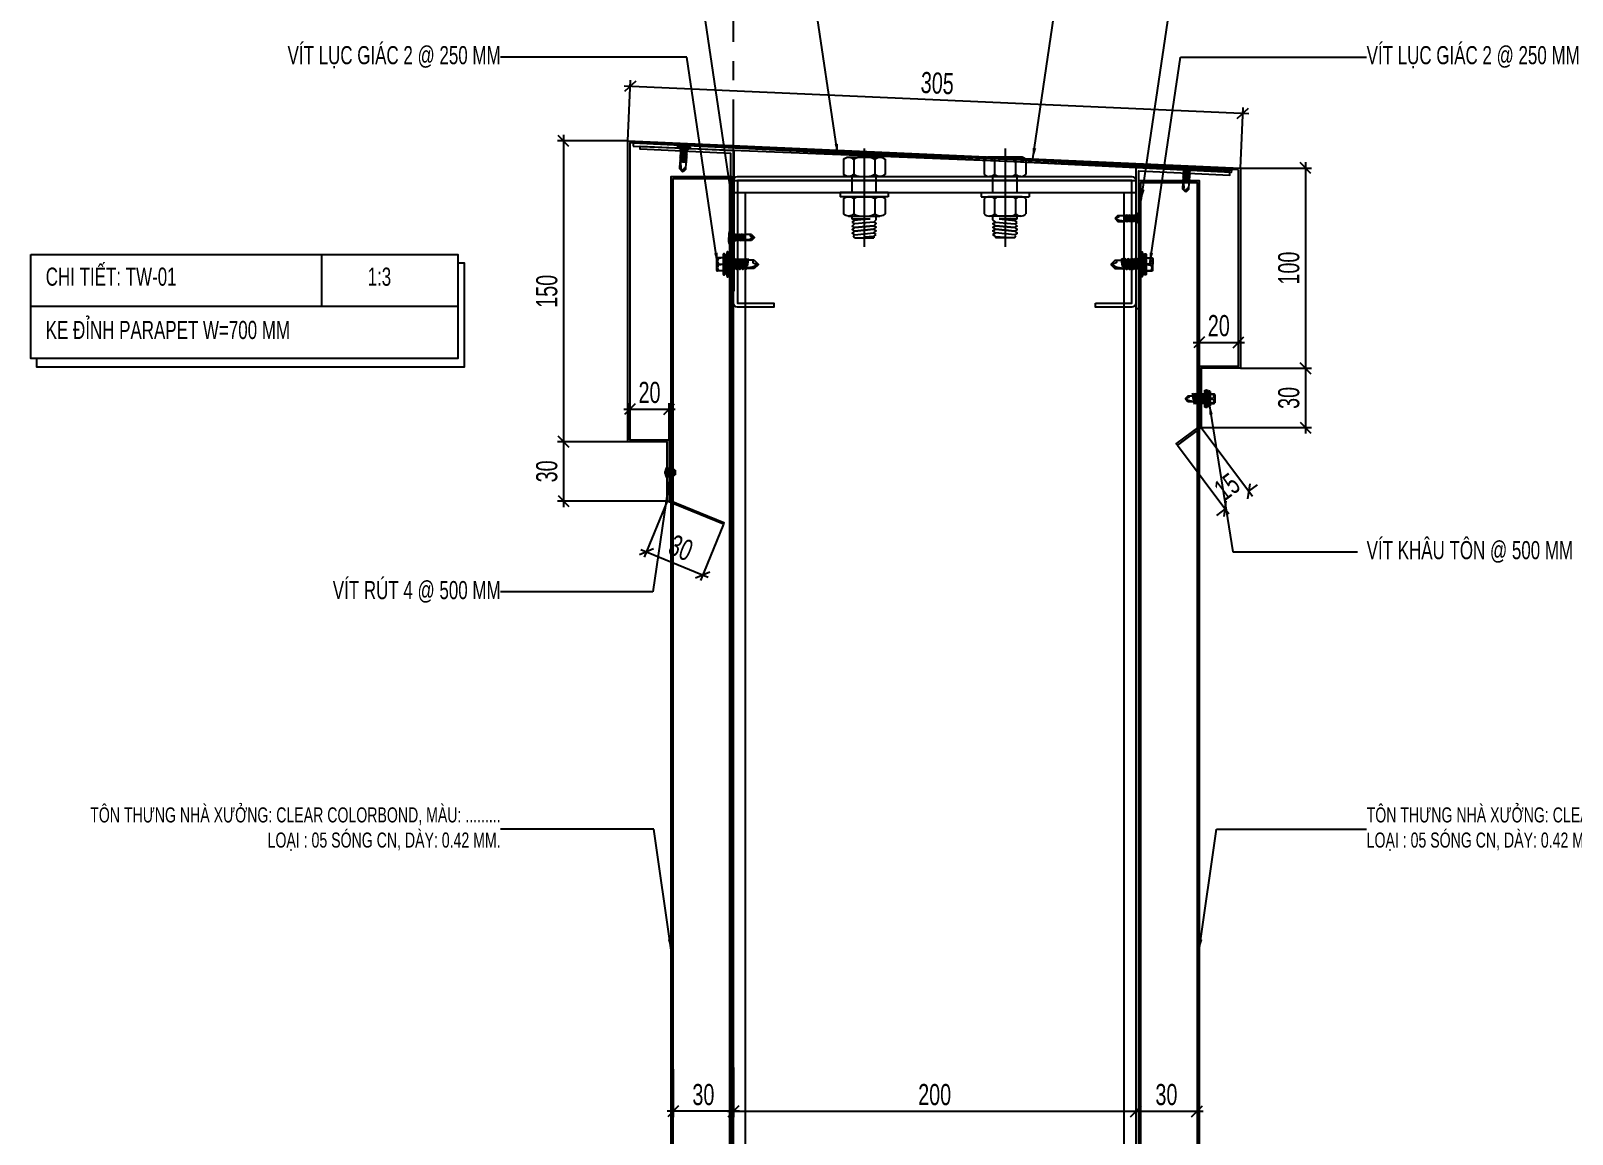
# Model space of a CAD drawing. Header units: inches. Extents: x 315041 to 662841, y -45540 to -35018.
# Drawn here: x 333902.1 to 334157.6, y -36485 to -36302.2 of the extents above; entities that cross this region are included whole.
import ezdxf

# ---------------------------------------------------------------- set-up
doc = ezdxf.new("R2010")
doc.units = ezdxf.units.IN
doc.header["$MEASUREMENT"] = 0
doc.linetypes.add('CENTER2', pattern=[28.575, 19.05, -3.175, 3.175, -3.175])
doc.linetypes.add('DASHED2', pattern=[9.525, 6.35, -3.175])
for name, color, linetype in [('2', 2, 'Continuous'), ('251', 251, 'Continuous'), ('3', 3, 'Continuous'), ('5', 5, 'Continuous'), ('6', 6, 'Continuous'), ('8', 8, 'Continuous'), ('DIM', 8, 'Continuous'), ('flashing', 6, 'Continuous'), ('STRUCTURE', 1, 'Continuous')]:
    doc.layers.add(name, color=color, linetype=linetype)
doc.styles.add('ST1H', font='vnshxh.shx', dxfattribs={"width": 0.7})
doc.dimstyles.new('3', dxfattribs={"dimtxt": 3.5, "dimasz": 1.8, "dimexe": 1, "dimexo": 0, "dimgap": 1, "dimtad": 1, "dimdec": 0, "dimlfac": 3, "dimzin": 0, "dimdsep": 46, "dimtxsty": 'ST1H', "dimblk": 'OBLIQUE', "dimcen": 1, "dimdle": 1, "dimclrd": 8, "dimclre": 8, "dimclrt": 3, "dimadec": 0, "dimazin": 0, "dimtfac": 1, "dimtdec": 0, "dimtix": 1, "dimtofl": 0, "dimtmove": 1, "dimatfit": 3, "dimfxl": 0.18, "dimtolj": 1, "dimtzin": 0, "dimlwd": -1, "dimlwe": -1, "dimarcsym": 1})

# ---------------------------------------------------------------- blocks, each defined once
blk = doc.blocks.new('*U196')
at = {"layer": '251'}
h = blk.add_hatch(color=256, dxfattribs=at)
h.paths.add_polyline_path([(-0.0533, -0.0404), (-0.0533, -0.0433, -0.192582), (-0.0476, -0.0289, -0.192582), (-0.0533, -0.0144)])
h.paths.add_polyline_path([(-0.0533, 0.0144, -0.192582), (-0.0476, 0.0289, -0.192582), (-0.0533, 0.0433)])
h = blk.add_hatch(color=256, dxfattribs=at)
h.paths.add_polyline_path([(0.0559, -0.0404), (0.0559, -0.0433, -0.192582), (0.0617, -0.0289, -0.192582), (0.0559, -0.0144)])
h.paths.add_polyline_path([(0.0559, 0.0144, -0.192582), (0.0617, 0.0289, -0.192582), (0.0559, 0.0433)])
at = {"layer": '5', "linetype": 'CENTER2', "ltscale": 0.2}
blk.add_line((-0.0773, 0), (0.1944, 0), dxfattribs=at)
at = {"layer": '8'}
for p, q in [((-0.0476, 0.0578), (-0.0058, 0.0578)), ((0, 0.0433), (0, -0.0433)), ((0.0444, -0.0664), (0.0444, 0.0664)), ((0.0444, 0.0664), (0.0559, 0.0664)), ((0.0559, -0.0664), (0.0559, 0.0664)), ((0.0617, 0.0578), (0.1034, 0.0578)), ((0.1092, 0.0433), (0.1092, -0.0433)), ((-0.0533, 0.0404), (-0.0533, -0.0404)), ((-0.0476, 0.0289), (-0.0058, 0.0289)), ((0.0444, 0.0333), (0, 0.0333)), ((0.0559, 0.0404), (0.0559, -0.0404)), ((0.0617, 0.0289), (0.1034, 0.0289)), ((0.1168, 0.0333), (0.1092, 0.0333)), ((0.1211, 0.0267), (0.1168, 0.0333)), ((0.1168, 0.0333), (0.1168, -0.0167)), ((0.1168, -0.0167), (0.1211, 0.0267)), ((0.1268, 0.0333), (0.1211, 0.0267)), ((0.1311, 0.0267), (0.1268, 0.0333)), ((0.1639, 0.03), (0.1611, 0.0267)), ((0.1691, 0.0267), (0.1639, 0.03)), ((0.1658, -0.0267), (0.1674, 0)), ((0.1691, 0), (0.1674, 0)), ((0.1674, 0), (0.1691, 0)), ((0.1691, 0.0267), (0.1691, -0.0267)), ((-0.0476, -0.0289), (-0.0058, -0.0289)), ((-0.0476, -0.0289), (-0.0058, -0.0289)), ((0.0444, -0.0333), (0, -0.0333)), ((0.0617, -0.0289), (0.1034, -0.0289)), ((0.0617, -0.0289), (0.1034, -0.0289)), ((0.1201, -0.0333), (0.1092, -0.0333)), ((0.1258, -0.0267), (0.1201, -0.0333)), ((0.1601, -0.0333), (0.1558, -0.0267)), ((0.1658, -0.0267), (0.1601, -0.0333)), ((0.1658, -0.0267), (0.1691, -0.0267)), ((-0.0476, -0.0578), (-0.0058, -0.0578)), ((0.0444, -0.0664), (0.0559, -0.0664)), ((0.0617, -0.0578), (0.1034, -0.0578))]:
    blk.add_line(p, q, dxfattribs=at)
for points in [[(0.1358, -0.0267), (0.1301, -0.0333), (0.1258, -0.0267), (0.1311, 0.0267), (0.1368, 0.0333), (0.1411, 0.0267)], [(0.1458, -0.0267), (0.1401, -0.0333), (0.1358, -0.0267), (0.1411, 0.0267), (0.1468, 0.0333), (0.1511, 0.0267)], [(0.1558, -0.0267), (0.1501, -0.0333), (0.1458, -0.0267), (0.1511, 0.0267), (0.1568, 0.0333), (0.1611, 0.0267)]]:
    blk.add_lwpolyline(points, close=True, dxfattribs=at)
for centre, start, end in [((-0.0324, 0.0433), 136.3972, 223.6028), ((-0.0209, 0.0433), 316.3972, 43.6028), ((0.0768, 0.0433), 136.3972, 223.6028), ((0.0883, 0.0433), 316.3972, 43.6028), ((-0.0324, 0.0144), 136.3972, 180), ((-0.0209, 0.0144), 0, 43.6028), ((0.0768, 0.0144), 136.3972, 180), ((0.0883, 0.0144), 0, 43.6028), ((-0.0324, -0.0144), 180, 223.6028), ((-0.0324, -0.0433), 136.3972, 223.6028), ((-0.0209, -0.0144), 316.3972, 0), ((-0.0209, -0.0433), 316.3972, 43.6028), ((0.0768, -0.0144), 180, 223.6028), ((0.0768, -0.0433), 136.3972, 223.6028), ((0.0883, -0.0144), 316.3972, 0), ((0.0883, -0.0433), 316.3972, 43.6028)]:
    blk.add_arc(centre, 0.0209, start, end, dxfattribs=at)
blk = doc.blocks.new('*U197')
at = {"layer": '251'}
h = blk.add_hatch(color=256, dxfattribs=at)
h.paths.add_polyline_path([(-0.0533, -0.0404), (-0.0533, -0.0433, -0.192582), (-0.0476, -0.0289, -0.192582), (-0.0533, -0.0144)])
h.paths.add_polyline_path([(-0.0533, 0.0144, -0.192582), (-0.0476, 0.0289, -0.192582), (-0.0533, 0.0433)])
h = blk.add_hatch(color=256, dxfattribs=at)
h.paths.add_polyline_path([(0.0559, -0.0404), (0.0559, -0.0433, -0.192582), (0.0617, -0.0289, -0.192582), (0.0559, -0.0144)])
h.paths.add_polyline_path([(0.0559, 0.0144, -0.192582), (0.0617, 0.0289, -0.192582), (0.0559, 0.0433)])
at = {"layer": '5', "linetype": 'CENTER2', "ltscale": 0.2}
blk.add_line((-0.0773, 0), (0.1944, 0), dxfattribs=at)
at = {"layer": '8'}
for p, q in [((-0.0476, 0.0578), (-0.0058, 0.0578)), ((0, 0.0433), (0, -0.0433)), ((0.0444, -0.0664), (0.0444, 0.0664)), ((0.0444, 0.0664), (0.0559, 0.0664)), ((0.0559, -0.0664), (0.0559, 0.0664)), ((0.0617, 0.0578), (0.1034, 0.0578)), ((0.1092, 0.0433), (0.1092, -0.0433)), ((-0.0533, 0.0404), (-0.0533, -0.0404)), ((-0.0476, 0.0289), (-0.0058, 0.0289)), ((0.0444, 0.0333), (0, 0.0333)), ((0.0559, 0.0404), (0.0559, -0.0404)), ((0.0617, 0.0289), (0.1034, 0.0289)), ((0.1168, 0.0333), (0.1092, 0.0333)), ((0.1211, 0.0267), (0.1168, 0.0333)), ((0.1168, 0.0333), (0.1168, -0.0167)), ((0.1168, -0.0167), (0.1211, 0.0267)), ((0.1268, 0.0333), (0.1211, 0.0267)), ((0.1311, 0.0267), (0.1268, 0.0333)), ((0.1639, 0.03), (0.1611, 0.0267)), ((0.1691, 0.0267), (0.1639, 0.03)), ((0.1658, -0.0267), (0.1674, 0)), ((0.1691, 0), (0.1674, 0)), ((0.1674, 0), (0.1691, 0)), ((0.1691, 0.0267), (0.1691, -0.0267)), ((-0.0476, -0.0289), (-0.0058, -0.0289)), ((-0.0476, -0.0289), (-0.0058, -0.0289)), ((0.0444, -0.0333), (0, -0.0333)), ((0.0617, -0.0289), (0.1034, -0.0289)), ((0.0617, -0.0289), (0.1034, -0.0289)), ((0.1201, -0.0333), (0.1092, -0.0333)), ((0.1258, -0.0267), (0.1201, -0.0333)), ((0.1601, -0.0333), (0.1558, -0.0267)), ((0.1658, -0.0267), (0.1601, -0.0333)), ((0.1658, -0.0267), (0.1691, -0.0267)), ((-0.0476, -0.0578), (-0.0058, -0.0578)), ((0.0444, -0.0664), (0.0559, -0.0664)), ((0.0617, -0.0578), (0.1034, -0.0578))]:
    blk.add_line(p, q, dxfattribs=at)
for points in [[(0.1358, -0.0267), (0.1301, -0.0333), (0.1258, -0.0267), (0.1311, 0.0267), (0.1368, 0.0333), (0.1411, 0.0267)], [(0.1458, -0.0267), (0.1401, -0.0333), (0.1358, -0.0267), (0.1411, 0.0267), (0.1468, 0.0333), (0.1511, 0.0267)], [(0.1558, -0.0267), (0.1501, -0.0333), (0.1458, -0.0267), (0.1511, 0.0267), (0.1568, 0.0333), (0.1611, 0.0267)]]:
    blk.add_lwpolyline(points, close=True, dxfattribs=at)
for centre, start, end in [((-0.0324, 0.0433), 136.3972, 223.6028), ((-0.0209, 0.0433), 316.3972, 43.6028), ((0.0768, 0.0433), 136.3972, 223.6028), ((0.0883, 0.0433), 316.3972, 43.6028), ((-0.0324, 0.0144), 136.3972, 180), ((-0.0209, 0.0144), 0, 43.6028), ((0.0768, 0.0144), 136.3972, 180), ((0.0883, 0.0144), 0, 43.6028), ((-0.0324, -0.0144), 180, 223.6028), ((-0.0324, -0.0433), 136.3972, 223.6028), ((-0.0209, -0.0144), 316.3972, 0), ((-0.0209, -0.0433), 316.3972, 43.6028), ((0.0768, -0.0144), 180, 223.6028), ((0.0768, -0.0433), 136.3972, 223.6028), ((0.0883, -0.0144), 316.3972, 0), ((0.0883, -0.0433), 316.3972, 43.6028)]:
    blk.add_arc(centre, 0.0209, start, end, dxfattribs=at)
blk = doc.blocks.new('RIVET')
at = {"color": 8}
for p, q in [((-3.91, 1.08), (-4.17, 0)), ((-4.17, 0), (-3.91, -1.08)), ((-3.91, -1.08), (-3.91, 1.08)), ((-3.54, -1.32), (-3.54, 1.32)), ((-0.96, -1.25), (-0.96, 1.25)), ((-0.96, 1.25), (-0.06, 1.25)), ((0, 1.31), (0, 2.44)), ((0, -1.31), (0, 1.31)), ((0.06, 2.5), (0.09, 2.5)), ((0.14, 2.47), (0.68, 1.38)), ((0.14, -2.47), (0.14, 2.47)), ((0.75, 1.1), (0.75, -1.1)), ((0.92, 0.69), (0.75, 0.69)), ((0.92, -0.69), (0.92, 0.69)), ((-0.06, -1.25), (-0.96, -1.25)), ((0, -2.44), (0, -1.31)), ((0.09, -2.5), (0.06, -2.5)), ((0.68, -1.38), (0.14, -2.47)), ((0.92, -0.69), (0.75, -0.69))]:
    blk.add_line(p, q, dxfattribs=at)
for centre, radius, start, end in [((-3.41, 0.7), 0.634, 101.56667, 142.23088), ((-2.52, -0.13), 1.78, 64.63521, 125.23685), ((-0.91, 2.96), 1.71, 240.47832, 268.3625), ((-0.06, 1.31), 0.0625, 270, 0), ((0.06, 2.44), 0.0625, 90, 180), ((0.09, 2.44), 0.0625, 26.56505, 90), ((0.12, 1.1), 0.625, 0, 26.56505), ((5.37, 0.62), 4.45, 179.07778, 187.95176), ((5.77, -0.64), 4.85, 172.41501, 180.55546), ((-3.41, -0.7), 0.634, 217.76912, 258.43333), ((-2.52, 0.13), 1.78, 234.76315, 295.36479), ((-0.91, -2.96), 1.71, 91.6375, 119.52168), ((-0.06, -1.31), 0.0625, 0, 90), ((0.06, -2.44), 0.0625, 180, 270), ((0.09, -2.44), 0.0625, 270, 333.43495), ((0.12, -1.1), 0.625, 333.43495, 0)]:
    blk.add_arc(centre, radius, start, end, dxfattribs=at)
blk = doc.blocks.new('SideLap')
at = {"layer": 'STRUCTURE', "color": 1, "linetype": 'Continuous'}
for p, q in [((19.9, 5.6), (-0.1, -2.7)), ((15.1, 15.6), (0, 0)), ((15.1, 15.6), (20, 12.1)), ((15.1, 15.6), (40.1, 15.6)), ((41.7, 30.4), (40.1, 15.7)), ((40.1, 15.7), (43.8, -8)), ((48.1, 15.7), (41.7, 30.4)), ((41.7, 30.4), (48.2, -10.3)), ((52.1, -11.3), (48.1, 15.7)), ((48.1, 15.7), (52.1, 15.7)), ((53.7, 30.4), (52.1, 15.7)), ((52.1, 15.7), (57.4, -18.2)), ((60.1, 15.7), (53.7, 30.4)), ((53.7, 30.4), (63.7, -33)), ((65.2, -18.1), (60.1, 15.7)), ((60.1, 15.7), (64.1, 15.7)), ((65.7, 30.4), (64.1, 15.7)), ((64.1, 15.7), (69.4, -18.2)), ((72.1, 15.7), (65.7, 30.4)), ((65.7, 30.4), (75.7, -33)), ((77.2, -18.1), (72.1, 15.7)), ((72.1, 15.7), (76.2, 15.7)), ((77.7, 30.6), (76.2, 15.7)), ((76.2, 15.7), (81.4, -18.2)), ((84.1, 15.7), (77.7, 30.6)), ((77.7, 30.6), (87.7, -33)), ((89.2, -18.1), (84.1, 15.7)), ((84.1, 15.7), (88.2, 15.7)), ((89.7, 30.4), (88.2, 15.7)), ((88.2, 15.7), (93.4, -18.2)), ((96.1, 15.7), (89.7, 30.4)), ((89.7, 30.4), (99.8, -33)), ((101.2, -18.1), (96.1, 15.7)), ((96.1, 15.7), (100.2, 15.7)), ((101.8, 30.4), (100.2, 15.7)), ((100.2, 15.7), (105.4, -18.2)), ((108.2, 15.7), (101.8, 30.4)), ((101.8, 30.4), (111.8, -33)), ((112.1, -10.6), (108.2, 15.7)), ((108.2, 15.7), (112.1, 15.7)), ((112.1, -50.6), (112.1, 48)), ((122.4, -51.9), (122.4, 49.3)), ((122.4, 49.3), (125.8, 49.3)), ((125.8, 49.3), (134.2, 15.6)), ((125.8, 49.3), (125.8, -51.9)), ((134.2, 15.7), (134.9, 15.7)), ((134.2, 15.6), (134.2, -18.2)), ((134.9, 39.2), (134.9, 18.9)), ((134.9, 18.9), (134.9, -21.6)), ((141.7, 39.2), (141.7, -41.8)), ((141.7, 25.7), (165.3, 25.7)), ((141.7, 24.7), (161.2, 23.1)), ((161.2, 1), (141.7, -0.5)), ((168.7, 22.3), (168.7, -24.9)), ((-0.1, -2.7), (15, -18.2)), ((1.5, -2), (15.7, -9.5)), ((15, -18.2), (45.3, -18.2)), ((23.9, -12.4), (51.3, -16.7)), ((45, -15.7), (45.4, -18.2)), ((45.4, -18.2), (52, -33)), ((49.2, -16.4), (52, -33)), ((52, -33), (53.2, -18.1)), ((53.2, -18.1), (52.8, -15.8)), ((53.2, -18.1), (57.2, -18.1)), ((57.4, -18.2), (63.7, -33)), ((63.7, -33), (65.2, -18.1)), ((65.2, -18.1), (69.2, -18.1)), ((69.4, -18.2), (75.7, -33)), ((75.7, -33), (77.2, -18.1)), ((77.2, -18.1), (81.2, -18.1)), ((81.4, -18.2), (87.7, -33)), ((87.7, -33), (89.2, -18.1)), ((89.2, -18.1), (93.3, -18.1)), ((93.4, -18.2), (99.8, -33)), ((99.8, -33), (101.2, -18.1)), ((101.2, -18.1), (105.3, -18.1)), ((105.4, -18.2), (111.8, -33)), ((111.8, -33), (112.1, -19.9)), ((125.8, -51.9), (122.4, -51.9)), ((134.2, -18.2), (125.8, -51.9)), ((134.2, -18.1), (134.9, -18.1)), ((134.9, -21.6), (134.9, -41.8)), ((141.7, -2.3), (161.2, -3.9)), ((161.2, -26), (141.7, -27.5)), ((141.7, -28.3), (165.3, -28.3))]:
    blk.add_line(p, q, dxfattribs=at)
for centre, radius, start, end in [((17.7, 8.9), 3.99, 304.23018, 54.5641), ((113.4, 77.3), 29.4, 267.42082, 287.73481), ((138.3, 38.6), 3.42, 9.69644, 170.30356), ((146.7, 12.1), 18.2, 322.55918, 37.44082), ((165.3, 22.3), 3.38, 0, 90), ((1.8, -1.4), 2.24, 141.63478, 215.42875), ((24.4, 2.5), 14.9, 234.00482, 267.82685), ((51.9, 2.1), 13, 231.08251, 265.39217), ((50.5, -13.8), 2.99, 285.97616, 82.6971), ((113.4, -80), 29.4, 72.26519, 92.57918), ((138.3, -40.6), 3.59, 199.76374, 340.23626), ((146.7, -14.9), 18.2, 322.55918, 37.44082), ((165.3, -24.9), 3.38, 270, 0)]:
    blk.add_arc(centre, radius, start, end, dxfattribs=at)
blk = doc.blocks.new('HFR-1')
at = {"layer": 'STRUCTURE', "color": 1, "linetype": 'Continuous'}
for p, q in [((-5.5, 0), (5.5, 0)), ((-5.2, 0.8), (-3.4, 1.5)), ((5.2, 0.8), (3.4, 1.5)), ((-2.4, -1.2), (-3, -1.6)), ((-3, -1.6), (-2.4, -1.9)), ((-2.4, -1.9), (-3, -2.3)), ((-3, -2.3), (-2.4, -2.6)), ((-2.4, -2.6), (-3, -3)), ((-3, -3), (-2.4, -3.3)), ((-2.4, -3.3), (-3, -3.7)), ((-3, -3.7), (-2.4, -4.1)), ((-2.4, -4.1), (-3, -4.4)), ((-3, -4.4), (-2.4, -4.8)), ((-2.4, -4.8), (-3, -5.1)), ((-3, -5.1), (-2.4, -5.5)), ((-2.4, -5.5), (-3, -5.8)), ((-3, -5.8), (-2.4, -6.2)), ((-2.4, -6.2), (-3, -6.6)), ((-3, -6.6), (-2.4, -6.9)), ((-2.4, -6.9), (-3, -7.3)), ((-3, -7.3), (-2.4, -7.6)), ((-2.4, -7.6), (-3, -8)), ((-3, -8), (-2.4, -8.3)), ((-2.4, -8.3), (-3, -8.7)), ((-3, -8.7), (-2.4, -9)), ((-2.4, -9), (-3, -9.4)), ((-3, -9.4), (-2.4, -9.7)), ((-2.4, -9.7), (-3, -10.1)), ((-3, -10.1), (-2.4, -10.5)), ((-2.4, -10.5), (-3, -10.8)), ((-3, -10.8), (-2.4, -11.2)), ((-2.4, -11.2), (-3, -11.5)), ((-3, -11.5), (-2.4, -11.9)), ((-2.9, -1.6), (2.9, -1.4)), ((-2.9, -2.3), (2.9, -2.1)), ((-2.9, -3), (2.9, -2.8)), ((-2.9, -3.7), (2.9, -3.6)), ((-2.9, -4.4), (2.9, -4.3)), ((-2.9, -5.1), (2.9, -5)), ((-2.9, -5.9), (2.9, -5.7)), ((-2.9, -6.6), (2.9, -6.4)), ((-2.9, -7.3), (2.9, -7.1)), ((-2.9, -8), (2.9, -7.8)), ((-2.9, -8.7), (2.9, -8.5)), ((-2.9, -9.4), (2.9, -9.2)), ((-2.9, -10.1), (1.5, -10)), ((-2.9, -10.8), (1.3, -10.7)), ((-2.9, -11.5), (0.9, -11.4)), ((-2.5, -17.4), (-2.5, -11.8)), ((2.4, -1.1), (-2.4, -1.2)), ((2.4, -1.8), (-2.4, -1.9)), ((-2.4, -1.9), (2.4, -1.8)), ((-2.4, -2.6), (2.4, -2.5)), ((2.4, -2.5), (-2.4, -2.6)), ((-2.4, -3.3), (2.4, -3.2)), ((2.4, -3.2), (-2.4, -3.3)), ((-2.4, -4.1), (2.4, -3.9)), ((2.4, -3.9), (-2.4, -4.1)), ((-2.4, -4.8), (2.4, -4.6)), ((2.4, -4.6), (-2.4, -4.8)), ((-2.4, -5.5), (2.4, -5.3)), ((2.4, -5.3), (-2.4, -5.5)), ((-2.4, -6.2), (2.4, -6)), ((2.4, -6), (-2.4, -6.2)), ((-2.4, -6.9), (2.4, -6.8)), ((2.4, -6.8), (-2.4, -6.9)), ((-2.4, -7.6), (2.4, -7.5)), ((2.4, -7.5), (-2.4, -7.6)), ((-2.4, -8.3), (2.4, -8.2)), ((2.4, -8.2), (-2.4, -8.3)), ((-2.4, -9), (2.4, -8.9)), ((2.4, -8.9), (-2.4, -9)), ((-2.4, -9.7), (2.4, -9.6)), ((2.4, -9.6), (-2.4, -9.7)), ((1.4, -10.3), (-2.4, -10.5)), ((-2.4, -10.5), (1.4, -10.3)), ((-2.4, -11.2), (1.1, -11.1)), ((1.1, -11.1), (-2.4, -11.2)), ((-2.4, -11.9), (0.4, -11.8)), ((1.6, -16.1), (2.3, -10.2)), ((2.2, -10), (2.9, -10)), ((2.2, -11), (2.4, -11)), ((2.4, -11), (2.2, -11)), ((2.2, -11.4), (2.9, -11.4)), ((2.2, -11.7), (2.4, -11.7)), ((2.4, -10.3), (2.3, -10.3)), ((2.3, -10.3), (2.4, -10.3)), ((2.3, -10.7), (2.9, -10.7)), ((2.9, -1.4), (2.4, -1.1)), ((2.4, -1.8), (2.9, -1.4)), ((2.9, -2.1), (2.4, -1.8)), ((2.4, -2.5), (2.9, -2.1)), ((2.9, -2.8), (2.4, -2.5)), ((2.4, -3.2), (2.9, -2.8)), ((2.9, -3.6), (2.4, -3.2)), ((2.4, -3.9), (2.9, -3.6)), ((2.9, -4.3), (2.4, -3.9)), ((2.4, -4.6), (2.9, -4.3)), ((2.9, -5), (2.4, -4.6)), ((2.4, -5.3), (2.9, -5)), ((2.9, -5.7), (2.4, -5.3)), ((2.4, -6), (2.9, -5.7)), ((2.9, -6.4), (2.4, -6)), ((2.4, -6.8), (2.9, -6.4)), ((2.9, -7.1), (2.4, -6.8)), ((2.4, -7.5), (2.9, -7.1)), ((2.9, -7.8), (2.4, -7.5)), ((2.4, -8.2), (2.9, -7.8)), ((2.9, -8.5), (2.4, -8.2)), ((2.4, -8.9), (2.9, -8.5)), ((2.9, -9.2), (2.4, -8.9)), ((2.4, -9.6), (2.9, -9.2)), ((2.9, -10), (2.4, -9.6)), ((2.4, -10.3), (2.9, -10)), ((2.9, -10.7), (2.4, -10.3)), ((2.4, -11), (2.9, -10.7)), ((2.9, -11.4), (2.4, -11)), ((2.4, -11.7), (2.9, -11.4)), ((2.5, -17.4), (2.5, -11.7)), ((-2.5, -17.4), (-2, -16.7)), ((-2.5, -17.4), (-0.2, -19.7)), ((-1, -16.7), (0.2, -19.7)), ((0.1, -19.4), (1.2, -17.3)), ((0.2, -19.7), (2.5, -17.4))]:
    blk.add_line(p, q, dxfattribs=at)
at = {"layer": 'STRUCTURE', "color": 1, "linetype": 'Continuous', "ltscale": 8}
for p in [(-3.4, 1.5), (3.4, 1.5)]:
    blk.add_line(p, (0, 1.5), dxfattribs=at)
at = {"layer": 'STRUCTURE', "color": 1, "linetype": 'DASHED2'}
for p in [(-1.9, 1.5), (1.9, 1.5)]:
    blk.add_line(p, (0, 0), dxfattribs=at)
at = {"layer": 'STRUCTURE', "color": 1, "linetype": 'Continuous', "ltscale": 8}
for centre, start, end in [((-4.7, 0.2), 130.41, 194.8062), ((4.7, 0.2), 345.1938, 49.59)]:
    blk.add_arc(centre, 0.801, start, end, dxfattribs=at)
at = {"layer": 'STRUCTURE', "color": 1, "linetype": 'Continuous'}
for centre, radius, start, end in [((-7.3, -9), 9.14, 58.065, 78.8402), ((5.1, -3.8), 3.83, 84.2039, 134.3621), ((-0.5, -10.1), 1.93, 296.6041, 355.3922), ((1.9, -10.3), 0.444, 15.9762, 172.6971), ((-1.5, -17.1), 0.59, 34.2302, 144.5641), ((0, -19.4), 0.331, 231.6348, 305.4287), ((-0.6, -16), 2.2, 324.0048, 357.8268)]:
    blk.add_arc(centre, radius, start, end, dxfattribs=at)
blk = doc.blocks.new('Short_Self_drilling')
at = {"layer": 'STRUCTURE', "color": 1, "linetype": 'Continuous'}
for p, q in [((6.43, 1.74), (-6.43, 1.73)), ((5.14, 3.76), (-5.14, 3.75)), ((-2.57, 2.9), (-5.14, 2.9)), ((-3.43, 3.75), (-3.43, 6.75)), ((3, 7.19), (-3, 7.18)), ((2.57, 2.9), (-2.57, 2.9)), ((-2.14, 2.8), (-2.14, 2.9)), ((6.25, 0), (0, 0)), ((2.15, 2.8), (2.15, 2.9)), ((2.16, -0.5), (2.15, 0.01)), ((5.14, 2.9), (2.57, 2.9)), ((3.43, 3.76), (3.42, 6.76)), ((2.99, -1.17), (-2.7, -0.23)), ((2.99, -2.7), (-2.7, -1.76)), ((2.99, -4.23), (-2.7, -3.28)), ((2.99, -5.75), (-2.7, -4.81)), ((2.99, -7.28), (-2.7, -6.33)), ((-1.91, -7.99), (-2.7, -7.86)), ((-2.14, -1.38), (-2.14, -0.87)), ((-2.14, -2.91), (-2.14, -2.39)), ((-2.14, -4.43), (-2.14, -3.92)), ((-2.13, -5.96), (-2.14, -5.44)), ((-2.13, -7.49), (-2.13, -6.97)), ((2.16, -2.03), (2.16, -1.51)), ((2.16, -3.55), (2.16, -3.04)), ((2.16, -5.08), (2.16, -4.56)), ((2.16, -6.6), (2.16, -6.09)), ((2.16, -8.13), (2.16, -7.61)), ((-2.14, -12.33), (-2.14, -8.48)), ((3, -8.8), (-1.14, -8.12)), ((2.15, -12.31), (2.15, -9.14))]:
    blk.add_line(p, q, dxfattribs=at)
blk.add_lwpolyline([(6.43, 1.31), (6.43, 1.74), (2.14, 2.81), (-2.14, 2.8), (-6.43, 1.73), (-6.43, 1.3)], close=True, dxfattribs=at)
for points in [[(-6.43, 1.3, -0.088869), (-6.25, 0), (0, 0)], [(-0.13, 3.76), (-0.33, 6.23, 0.338878), (-3.14, 6.23), (-3.33, 3.75)], [(3.3, 3.76), (3.1, 6.23, 0.338878), (0.29, 6.23), (0.1, 3.76)], [(-0.08, -14.04), (-1.04, -12.24, -0.148657), (-1.4, -11.2), (-1.95, -7.72, -0.815006), (-1.21, -7.77, 0.150833), (-0.85, -8.68)], [(2.15, -12.31), (0.17, -14.24, -0.333596), (-0.17, -14.24), (-2.14, -12.33)], [(2.15, -12.31), (1.71, -11.7, 0.52242), (0.88, -11.71), (-0.17, -14.24)]]:
    blk.add_lwpolyline(points, format="xyb", dxfattribs=at)
for points in [[(2.99, -1.17), (2.16, -1.51), (-2.14, -0.85), (-2.7, -0.23), (-2.36, 0)], [(2.99, -2.7), (2.16, -3.04), (-2.14, -2.37), (-2.7, -1.76), (-2.14, -1.38), (2.16, -2.03), (2.99, -2.7)], [(2.99, -4.23), (2.16, -4.56), (-2.14, -3.9), (-2.7, -3.28), (-2.14, -2.91), (2.16, -3.55), (2.99, -4.23)], [(2.99, -5.75), (2.16, -6.09), (-2.14, -5.43), (-2.7, -4.81), (-2.14, -4.43), (2.16, -5.08), (2.99, -5.75)], [(2.99, -7.28), (2.16, -7.62), (-2.14, -6.95), (-2.7, -6.33), (-2.13, -5.96), (2.16, -6.6), (2.99, -7.28)], [(-1.82, -8.53), (-2.14, -8.48), (-2.7, -7.86), (-2.13, -7.49), (-1.83, -7.53)], [(-1.26, -7.62), (2.16, -8.13), (3, -8.8)], [(-1.18, 0), (2.16, -0.5), (2.99, -1.17)], [(3, -8.8), (2.16, -9.14), (-0.85, -8.68)]]:
    blk.add_lwpolyline(points, dxfattribs=at)
for centre, radius, start, end in [((-4.99, 3.32), 0.455, 109.79487, 250.26739), ((-3, 6.75), 0.429, 90.03113, 180.03113), ((3, 6.76), 0.429, 0.03113, 90.03113), ((5.07, 3.33), 0.435, 279.72757, 80.33469), ((9.99, 0.17), 3.74, 162.29632, 182.61031)]:
    blk.add_arc(centre, radius, start, end, dxfattribs=at)
blk = doc.blocks.new('_Oblique')
at = {"color": 0, "linetype": 'ByBlock', "lineweight": -2}
blk.add_line((-0.5, -0.5), (0.5, 0.5), dxfattribs=at)
blk = doc.blocks.new('*D402')
at = {"color": 8, "linetype": 'Continuous', "transparency": 16777216}
for p, q in [((333990.39, -36319.41), (333990.39, -36371.24)), ((334001.06, -36320.41), (333989.39, -36320.41)), ((334001.06, -36370.24), (333989.39, -36370.24))]:
    blk.add_line(p, q, dxfattribs=at)
at = {"layer": 'Defpoints', "color": 0, "transparency": 16777216}
for p in [(334001.06, -36320.41), (333990.39, -36370.24), (334001.06, -36370.24)]:
    blk.add_point(p, dxfattribs=at)
at = {"color": 8, "transparency": 16777216, "xscale": 1.8, "yscale": 1.8, "zscale": 1.8}
for p, rotation in [((333990.39, -36320.41), 90), ((333990.39, -36370.24), 270)]:
    blk.add_blockref('_Oblique', p, dxfattribs=dict(at, rotation=rotation))
at = {"color": 3, "transparency": 16777216, "insert": (333987.64, -36345.32), "char_height": 3.5, "attachment_point": 5, "rotation": 90, "style": 'ST1H'}
blk.add_mtext('\\A1;150', dxfattribs=at)
blk = doc.blocks.new('*D403')
at = {"color": 8, "linetype": 'Continuous', "transparency": 16777216}
for p, q in [((334001.06, -36370.24), (333989.39, -36370.24)), ((333990.39, -36369.24), (333990.39, -36381.08)), ((334007.58, -36380.08), (333989.39, -36380.08))]:
    blk.add_line(p, q, dxfattribs=at)
at = {"layer": 'Defpoints', "color": 0, "transparency": 16777216}
for p in [(334001.06, -36370.24), (333990.39, -36380.08), (334007.58, -36380.08)]:
    blk.add_point(p, dxfattribs=at)
at = {"color": 8, "transparency": 16777216, "xscale": 1.8, "yscale": 1.8, "zscale": 1.8}
for p, rotation in [((333990.39, -36370.24), 90), ((333990.39, -36380.08), 270)]:
    blk.add_blockref('_Oblique', p, dxfattribs=dict(at, rotation=rotation))
at = {"color": 3, "transparency": 16777216, "insert": (333987.64, -36375.16), "char_height": 3.5, "attachment_point": 5, "rotation": 90, "style": 'ST1H'}
blk.add_mtext('\\A1;30', dxfattribs=at)
blk = doc.blocks.new('*D404')
at = {"color": 8, "linetype": 'Continuous', "transparency": 16777216}
for p, q in [((334000.39, -36364.85), (334008.91, -36364.85)), ((334001.39, -36369.91), (334001.39, -36363.85)), ((334007.91, -36369.91), (334007.91, -36363.85))]:
    blk.add_line(p, q, dxfattribs=at)
at = {"layer": 'Defpoints', "color": 0, "transparency": 16777216}
for p in [(334007.91, -36364.85), (334001.39, -36369.91), (334007.91, -36369.91)]:
    blk.add_point(p, dxfattribs=at)
at = {"color": 8, "transparency": 16777216, "xscale": 1.8, "yscale": 1.8, "zscale": 1.8, "rotation": 180}
blk.add_blockref('_Oblique', (334001.39, -36364.85), dxfattribs=at)
at = {"color": 8, "transparency": 16777216, "xscale": 1.8, "yscale": 1.8, "zscale": 1.8}
blk.add_blockref('_Oblique', (334007.91, -36364.85), dxfattribs=at)
at = {"color": 3, "transparency": 16777216, "insert": (334004.65, -36362.1), "char_height": 3.5, "attachment_point": 5, "style": 'ST1H'}
blk.add_mtext('\\A1;20', dxfattribs=at)
blk = doc.blocks.new('*D405')
at = {"color": 8, "linetype": 'Continuous', "transparency": 16777216}
for p, q in [((334007.58, -36380.08), (334003.76, -36389.4)), ((334016.91, -36383.91), (334013.09, -36393.23)), ((334003.21, -36388.09), (334014.39, -36392.68))]:
    blk.add_line(p, q, dxfattribs=at)
at = {"layer": 'Defpoints', "color": 0, "transparency": 16777216}
for p in [(334007.58, -36380.08), (334016.91, -36383.91), (334013.47, -36392.3)]:
    blk.add_point(p, dxfattribs=at)
at = {"color": 8, "transparency": 16777216, "xscale": 1.8, "yscale": 1.8, "zscale": 1.8}
for p, rotation in [((334004.14, -36388.47), 157.6944911022004), ((334013.47, -36392.3), 337.6944911022004)]:
    blk.add_blockref('_Oblique', p, dxfattribs=dict(at, rotation=rotation))
at = {"color": 3, "transparency": 16777216, "insert": (334009.85, -36387.84), "char_height": 3.5, "attachment_point": 5, "rotation": 337.6945, "style": 'ST1H'}
blk.add_mtext('\\A1;30', dxfattribs=at)
blk = doc.blocks.new('*D406')
at = {"color": 8, "linetype": 'Continuous', "transparency": 16777216}
for p, q in [((334000.46, -36311.3), (334103.99, -36315.88)), ((334001.06, -36320.41), (334001.5, -36310.34)), ((334102.59, -36324.9), (334103.04, -36314.84))]:
    blk.add_line(p, q, dxfattribs=at)
at = {"layer": 'Defpoints', "color": 0, "transparency": 16777216}
for p in [(334102.99, -36315.84), (334001.06, -36320.41), (334102.59, -36324.9)]:
    blk.add_point(p, dxfattribs=at)
at = {"color": 8, "transparency": 16777216, "xscale": 1.8, "yscale": 1.8, "zscale": 1.8}
for p, rotation in [((334001.46, -36311.34), 177.4653374233592), ((334102.99, -36315.84), 357.4653374233592)]:
    blk.add_blockref('_Oblique', p, dxfattribs=dict(at, rotation=rotation))
at = {"color": 3, "transparency": 16777216, "insert": (334052.35, -36310.84), "char_height": 3.5, "attachment_point": 5, "rotation": 357.4653, "style": 'ST1H'}
blk.add_mtext('\\A1;305', dxfattribs=at)
blk = doc.blocks.new('*D407')
at = {"color": 8, "linetype": 'Continuous', "transparency": 16777216}
for p, q in [((334102.59, -36324.9), (334114.36, -36324.9)), ((334113.36, -36323.9), (334113.36, -36359.07)), ((334102.59, -36358.07), (334114.36, -36358.07))]:
    blk.add_line(p, q, dxfattribs=at)
at = {"layer": 'Defpoints', "color": 0, "transparency": 16777216}
for p in [(334102.59, -36324.9), (334102.59, -36358.07), (334113.36, -36358.07)]:
    blk.add_point(p, dxfattribs=at)
at = {"color": 8, "transparency": 16777216, "xscale": 1.8, "yscale": 1.8, "zscale": 1.8}
for p, rotation in [((334113.36, -36324.9), 90), ((334113.36, -36358.07), 270)]:
    blk.add_blockref('_Oblique', p, dxfattribs=dict(at, rotation=rotation))
at = {"color": 3, "transparency": 16777216, "insert": (334110.61, -36341.48), "char_height": 3.5, "attachment_point": 5, "rotation": 90, "style": 'ST1H'}
blk.add_mtext('\\A1;100', dxfattribs=at)
blk = doc.blocks.new('*D408')
at = {"color": 8, "linetype": 'Continuous', "transparency": 16777216}
for p, q in [((334102.59, -36358.07), (334114.36, -36358.07)), ((334113.36, -36357.07), (334113.36, -36368.9)), ((334096.07, -36367.9), (334114.36, -36367.9))]:
    blk.add_line(p, q, dxfattribs=at)
at = {"layer": 'Defpoints', "color": 0, "transparency": 16777216}
for p in [(334102.59, -36358.07), (334096.07, -36367.9), (334113.36, -36367.9)]:
    blk.add_point(p, dxfattribs=at)
at = {"color": 8, "transparency": 16777216, "xscale": 1.8, "yscale": 1.8, "zscale": 1.8}
for p, rotation in [((334113.36, -36358.07), 90), ((334113.36, -36367.9), 270)]:
    blk.add_blockref('_Oblique', p, dxfattribs=dict(at, rotation=rotation))
at = {"color": 3, "transparency": 16777216, "insert": (334110.61, -36362.99), "char_height": 3.5, "attachment_point": 5, "rotation": 90, "style": 'ST1H'}
blk.add_mtext('\\A1;30', dxfattribs=at)
blk = doc.blocks.new('*D422')
at = {"color": 8, "linetype": 'Continuous', "transparency": 16777216}
for p, q in [((334018.57, -36473.91), (334018.57, -36482.19)), ((334085.24, -36473.91), (334085.24, -36482.19)), ((334017.57, -36481.19), (334086.24, -36481.19))]:
    blk.add_line(p, q, dxfattribs=at)
at = {"layer": 'Defpoints', "color": 0, "transparency": 16777216}
for p in [(334018.57, -36473.91), (334085.24, -36473.91), (334085.24, -36481.19)]:
    blk.add_point(p, dxfattribs=at)
at = {"color": 8, "transparency": 16777216, "xscale": 1.8, "yscale": 1.8, "zscale": 1.8, "rotation": 180}
blk.add_blockref('_Oblique', (334018.57, -36481.19), dxfattribs=at)
at = {"color": 8, "transparency": 16777216, "xscale": 1.8, "yscale": 1.8, "zscale": 1.8}
blk.add_blockref('_Oblique', (334085.24, -36481.19), dxfattribs=at)
at = {"color": 3, "transparency": 16777216, "insert": (334051.91, -36478.44), "char_height": 3.5, "attachment_point": 5, "style": 'ST1H'}
blk.add_mtext('\\A1;200', dxfattribs=at)
blk = doc.blocks.new('*D423')
at = {"color": 8, "linetype": 'Continuous', "transparency": 16777216}
for p, q in [((334085.24, -36473.91), (334085.24, -36482.19)), ((334095.4, -36475.26), (334095.4, -36482.19)), ((334084.24, -36481.19), (334096.4, -36481.19))]:
    blk.add_line(p, q, dxfattribs=at)
at = {"layer": 'Defpoints', "color": 0, "transparency": 16777216}
for p in [(334085.24, -36473.91), (334095.4, -36475.26), (334095.4, -36481.19)]:
    blk.add_point(p, dxfattribs=at)
at = {"color": 8, "transparency": 16777216, "xscale": 1.8, "yscale": 1.8, "zscale": 1.8, "rotation": 180}
blk.add_blockref('_Oblique', (334085.24, -36481.19), dxfattribs=at)
at = {"color": 8, "transparency": 16777216, "xscale": 1.8, "yscale": 1.8, "zscale": 1.8}
blk.add_blockref('_Oblique', (334095.4, -36481.19), dxfattribs=at)
at = {"color": 3, "transparency": 16777216, "insert": (334090.32, -36478.44), "char_height": 3.5, "attachment_point": 5, "style": 'ST1H'}
blk.add_mtext('\\A1;30', dxfattribs=at)
blk = doc.blocks.new('*D424')
at = {"color": 8, "linetype": 'Continuous', "transparency": 16777216}
for p, q in [((334008.58, -36474.2), (334008.58, -36482.19)), ((334018.57, -36473.91), (334018.57, -36482.19)), ((334019.57, -36481.19), (334007.58, -36481.19))]:
    blk.add_line(p, q, dxfattribs=at)
at = {"layer": 'Defpoints', "color": 0, "transparency": 16777216}
for p in [(334008.58, -36474.2), (334018.57, -36473.91), (334008.58, -36481.19)]:
    blk.add_point(p, dxfattribs=at)
at = {"color": 8, "transparency": 16777216, "xscale": 1.8, "yscale": 1.8, "zscale": 1.8, "rotation": 180}
blk.add_blockref('_Oblique', (334008.58, -36481.19), dxfattribs=at)
at = {"color": 8, "transparency": 16777216, "xscale": 1.8, "yscale": 1.8, "zscale": 1.8}
blk.add_blockref('_Oblique', (334018.57, -36481.19), dxfattribs=at)
at = {"color": 3, "transparency": 16777216, "insert": (334013.58, -36478.44), "char_height": 3.5, "attachment_point": 5, "style": 'ST1H'}
blk.add_mtext('\\A1;30', dxfattribs=at)
blk = doc.blocks.new('*D425')
at = {"color": 8, "linetype": 'Continuous', "transparency": 16777216}
for p, q in [((334095.74, -36357.74), (334095.74, -36352.78)), ((334102.26, -36357.74), (334102.26, -36352.78)), ((334094.74, -36353.78), (334103.26, -36353.78))]:
    blk.add_line(p, q, dxfattribs=at)
at = {"layer": 'Defpoints', "color": 0, "transparency": 16777216}
for p in [(334102.26, -36353.78), (334095.74, -36357.74), (334102.26, -36357.74)]:
    blk.add_point(p, dxfattribs=at)
at = {"color": 8, "transparency": 16777216, "xscale": 1.8, "yscale": 1.8, "zscale": 1.8, "rotation": 180}
blk.add_blockref('_Oblique', (334095.74, -36353.78), dxfattribs=at)
at = {"color": 8, "transparency": 16777216, "xscale": 1.8, "yscale": 1.8, "zscale": 1.8}
blk.add_blockref('_Oblique', (334102.26, -36353.78), dxfattribs=at)
at = {"color": 3, "transparency": 16777216, "insert": (334099, -36351.03), "char_height": 3.5, "attachment_point": 5, "style": 'ST1H'}
blk.add_mtext('\\A1;20', dxfattribs=at)
blk = doc.blocks.new('*D426')
at = {"color": 8, "linetype": 'Continuous', "transparency": 16777216}
for p, q in [((334096.07, -36367.9), (334104.56, -36379.26)), ((334092.17, -36370.82), (334100.66, -36382.18)), ((334103.96, -36378.46), (334105.4, -36377.38)), ((334100.06, -36381.37), (334098.62, -36382.45))]:
    blk.add_line(p, q, dxfattribs=at)
at = {"layer": 'Defpoints', "color": 0, "transparency": 16777216}
for p in [(334096.07, -36367.9), (334092.17, -36370.82), (334103.96, -36378.46)]:
    blk.add_point(p, dxfattribs=at)
at = {"color": 8, "transparency": 16777216, "xscale": 1.8, "yscale": 1.8, "zscale": 1.8}
for p, rotation in [((334103.96, -36378.46), 216.7899181159145), ((334100.06, -36381.37), 36.7899181159145)]:
    blk.add_blockref('_Oblique', p, dxfattribs=dict(at, rotation=rotation))
at = {"color": 3, "transparency": 16777216, "insert": (334100.36, -36377.71), "char_height": 3.5, "attachment_point": 5, "rotation": 36.7899, "style": 'ST1H'}
blk.add_mtext('\\A1;15', dxfattribs=at)

msp = doc.modelspace()

# ---------------------------------------------------------------- linework, layer by layer
at = {"color": 8, "linetype": 'CENTER2'}
msp.add_line((334018.5748, -36475.4539), (334018.5748, -36237.1735), dxfattribs=at)
at = {"color": 9}
msp.add_line((333950.2698, -36339.2015), (333950.2698, -36347.8261), dxfattribs=at)
at = {"layer": '2'}
for p, q in [((334018.2414, -36328.9653), (334085.2414, -36328.9653)), ((334020.5748, -36523.5197), (334020.5748, -36328.9653)), ((334083.2414, -36328.9653), (334083.2414, -36523.5197))]:
    msp.add_line(p, q, dxfattribs=at)
at = {"layer": '2', "ltscale": 50}
msp.add_lwpolyline([(334078.5748, -36347.2987), (334084.5748, -36347.2987), (334084.5748, -36326.9653), (334019.2414, -36326.9653), (334019.2414, -36347.2987), (334025.2414, -36347.2987), (334025.2414, -36347.9653), (334019.2414, -36347.9653, -0.41421356), (334018.5748, -36347.2987), (334018.5748, -36326.9653, -0.41421356), (334019.2414, -36326.2987), (334084.5748, -36326.2987, -0.41421356), (334085.2414, -36326.9653), (334085.2414, -36347.2987, -0.41421356), (334084.5748, -36347.9653), (334078.5748, -36347.9653), (334078.5748, -36347.2987)], format="xyb", dxfattribs=at)
at = {"layer": '2'}
msp.add_lwpolyline([(334018.5748, -36523.5197), (334018.5748, -36326.9653), (334085.2414, -36326.9653), (334085.2414, -36523.5197)], dxfattribs=at)
at = {"layer": '3'}
for points in [[(334008.2475, -36523.5197), (334008.2475, -36326.2987), (334018.2472, -36326.2987), (334018.2472, -36523.5197)], [(334008.5808, -36523.5197), (334008.5808, -36326.632), (334017.9139, -36326.632), (334017.9139, -36523.5197)], [(334085.7414, -36523.5197), (334085.7414, -36326.9653), (334095.7355, -36326.9653), (334095.7355, -36523.5197)], [(334086.0748, -36523.5197), (334086.0748, -36327.2987), (334095.4021, -36327.2987), (334095.4021, -36523.5197)]]:
    msp.add_lwpolyline(points, dxfattribs=at)
at = {"layer": '6', "ltscale": 10}
msp.add_lwpolyline([(334102.2592, -36325.2209), (334001.3905, -36320.7385), (334001.3905, -36369.9076), (334007.9142, -36369.9076), (334007.9142, -36379.9376), (334016.9926, -36383.6274), (334016.9142, -36383.9056), (334007.5808, -36380.0766), (334007.5808, -36370.2409), (334001.0572, -36370.2409), (334001.0572, -36320.4052), (334102.5925, -36324.8998), (334102.5925, -36358.0689), (334096.0688, -36358.0689), (334096.0688, -36367.9047), (334092.1694, -36370.8207), (334091.9348, -36370.5839), (334095.7355, -36367.7657), (334095.7355, -36357.7356), (334102.2592, -36357.7356), (334102.2592, -36325.2209)], dxfattribs=at)
at = {"layer": 'flashing', "color": 1}
msp.add_lwpolyline([(334001.9341, -36321.2627), (334101.0842, -36325.238), (334101.0655, -36325.6506), (334001.9341, -36320.7627)], close=True, dxfattribs=at)
for points in [[(334018.6502, -36345.3138), (334018.1502, -36345.3138), (334018.1502, -36322.4703), (334003.0789, -36321.7958), (334003.0984, -36321.2962), (334018.6502, -36321.9895), (334018.6502, -36345.3138)], [(334085.2308, -36348.1915), (334085.7308, -36348.1915), (334085.7308, -36325.348), (334100.8491, -36326.0627), (334100.8491, -36325.5636), (334085.2308, -36324.8672), (334085.2308, -36348.1915)]]:
    msp.add_lwpolyline(points, dxfattribs=at)

# ---------------------------------------------------------------- block references
at = {"color": 8, "extrusion": (0, 0, -1)}
for p, xscale, yscale, zscale, rotation in [((-334010.3331, -36321.5872), 0.1989464958212065, 0.1989464958187455, -0.1989464964394736, 2.236676304728415), ((-334093.6874, -36324.9404), 0.1989464958212065, 0.1989464958187455, -0.1989464964394736, 2.236676304728415), ((-334085.7414, -36333.2493), -0.1989464958197563, 0.1989464964717627, -0.1989464958197563, 90.14618599017622), ((-334018.0748, -36336.4122), 0.1989464958197563, 0.1989464958197563, -0.1989464964394736, 269.8538140098237)]:
    msp.add_blockref('HFR-1', p, dxfattribs=dict(at, xscale=xscale, yscale=yscale, zscale=zscale, rotation=rotation))
at = {"color": 1}
for p, xscale, yscale, zscale, rotation in [((334018.0748, -36340.8587), 0.320000000024784, 0.320000000024784, 0.320000000024784, 89.96887244519539), ((334085.7414, -36340.8587), -0.320000000024784, 0.3199999998323619, 0.3199999999999999, 270.0311275548046)]:
    msp.add_blockref('Short_Self_drilling', p, dxfattribs=dict(at, xscale=xscale, yscale=yscale, zscale=zscale, rotation=rotation))
at = {"layer": '251', "color": 147, "yscale": 60, "zscale": 60}
for name, p, xscale, rotation in [('*U196', (334040.2414, -36326.2987), -60, 90.00000005336084), ('*U197', (334063.5748, -36326.2987), 60, 269.9999999466392)]:
    msp.add_blockref(name, p, dxfattribs=dict(at, xscale=xscale, rotation=rotation))
at = {"layer": 'DIM', "xscale": 0.02892857138067484, "yscale": 0.02892857138067484, "zscale": 0.02892857138067484}
msp.add_blockref('SideLap', (334093.4603, -36363.0781), dxfattribs=at)
at = {"layer": 'flashing', "color": 0, "ltscale": 500, "xscale": 0.3333333333721384, "yscale": 0.3333333333721384, "zscale": 0.3333333333721384, "rotation": 180}
msp.add_blockref('RIVET', (334007.5808, -36375.3442), dxfattribs=at)

# ---------------------------------------------------------------- texts
at = {"layer": '3', "style": 'ST1H', "bg_fill": 2}
for s, insert, char_height, attachment_point in [('\\A1;CHI TIÕT: tw-01', (333904.5848, -36342.9159), 3, 4), ('\\A1;ke ®Ønh parapet W=700 MM', (333904.5848, -36351.7456), 3, 4), ('\\A1;VÝT RóT 4 @ 500 MM', (333979.9788, -36395.1309), 3, 6), ('\\A1;t«n TH¦NG nhµ x\xadëng: CLEAR COLORBOND, mµu: .........\\PLo¹i : 05 SãNG CN, dµy: 0.42 mm.', (333979.9788, -36434.4401), 2.5, 6), ('\\A1;t«n TH¦NG nhµ x\xadëng: CLEAR COLORBOND, mµu: .........\\PLo¹i : 05 SãNG CN, dµy: 0.42 mm.', (334123.5041, -36434.4401), 2.5, 4)]:
    msp.add_mtext(s, dxfattribs=dict(at, insert=insert, char_height=char_height, attachment_point=attachment_point))

# ---------------------------------------------------------------- dimensions: what is measured, and where the dimension line sits
at = {"color": 8}
for p1, p2, distance, picture, middle in [((334001.0572, -36320.4052), (334102.5925, -36324.8998), 9.0701, '*D406', (334052.3476, -36310.844)), ((334092.1694, -36370.8207), (334096.0688, -36367.9047), -13.1789, '*D426', (334100.3648, -36377.7145)), ((334007.5808, -36380.0766), (334016.9142, -36383.9056), -9.0754, '*D405', (334009.8467, -36387.8432))]:
    dim = msp.add_aligned_dim(p1=p1, p2=p2, distance=distance, dimstyle='3', dxfattribs=at)
    dim.commit()
    dim.dimension.update_dxf_attribs({"geometry": picture, "text_midpoint": middle})
for base, p1, p2, picture, middle in [((333990.3948, -36370.2409), (334001.0572, -36320.4052), (334001.0572, -36370.2409), '*D402', (333987.6448, -36345.323)), ((334113.3606, -36358.0689), (334102.5925, -36324.8998), (334102.5925, -36358.0689), '*D407', (334110.6106, -36341.4844)), ((334113.3606, -36367.9047), (334102.5925, -36358.0689), (334096.0688, -36367.9047), '*D408', (334110.6106, -36362.9868)), ((333990.3948, -36380.0766), (334001.0572, -36370.2409), (334007.5808, -36380.0766), '*D403', (333987.6448, -36375.1588))]:
    dim = msp.add_linear_dim(base=base, p1=p1, p2=p2, angle=90, dimstyle='3', dxfattribs=at)
    dim.commit()
    dim.dimension.update_dxf_attribs({"geometry": picture, "text_midpoint": middle})
for base, p1, p2, picture, middle in [((334102.2592, -36353.7796), (334095.7355, -36357.7356), (334102.2592, -36357.7356), '*D425', (334098.9973, -36351.0296)), ((334007.9142, -36364.8518), (334001.3905, -36369.9076), (334007.9142, -36369.9076), '*D404', (334004.6523, -36362.1018)), ((334008.5808, -36481.1914), (334018.5748, -36473.9097), (334008.5808, -36474.1963), '*D424', (334013.5778, -36478.4414)), ((334085.2414, -36481.1914), (334018.5748, -36473.9097), (334085.2414, -36473.9097), '*D422', (334051.9081, -36478.4414)), ((334095.4021, -36481.1914), (334085.2414, -36473.9097), (334095.4021, -36475.2648), '*D423', (334090.3218, -36478.4414))]:
    dim = msp.add_linear_dim(base=base, p1=p1, p2=p2, dimstyle='3', dxfattribs=at)
    dim.commit()
    dim.dimension.update_dxf_attribs({"geometry": picture, "text_midpoint": middle})

# ---------------------------------------------------------------- leaders
at = {"color": 9}
for points in [[(334018.347, -36330.2529), (334013.2529, -36296.0278), (333979.9788, -36296.0278)], [(334086.1466, -36330.2529), (334091.2407, -36296.0278), (334123.5041, -36296.0278)], [(334097.4234, -36363.9457), (334101.3246, -36388.5099), (334123.5041, -36388.5099)]]:
    msp.add_leader(points, dimstyle='3', override={"dimgap": 1, "dimtad": 0}, dxfattribs=at)

# ---------------------------------------------------------------- next in the draw order: linework, layer by layer
for points in [[(333902.1153, -36339.2015), (333972.9049, -36339.2015), (333972.9049, -36356.4507), (333902.1153, -36356.4507)], [(333902.1153, -36339.2015), (333972.9049, -36339.2015), (333972.9049, -36347.8261), (333902.1153, -36347.8261)]]:
    msp.add_lwpolyline(points, close=True, dxfattribs=at)
msp.add_lwpolyline([(333972.9049, -36340.6221), (333973.9275, -36340.6221), (333973.9275, -36357.8713), (333903.1379, -36357.8713), (333903.1379, -36356.4507)], dxfattribs=at)

# ---------------------------------------------------------------- next in the draw order: texts
at = {"layer": '3', "char_height": 3, "style": 'ST1H', "bg_fill": 2}
for s, insert, attachment_point in [('\\A1;VÝT LôC GI¸C 2 @ 250 MM', (333979.9788, -36306.5256), 6), ('\\A1;VÝT LôC GI¸C 2 @ 250 MM', (334123.5041, -36306.5256), 4), ('\\A1;VÝT kh©u t«n @ 500 mm ', (334123.5041, -36388.5099), 4)]:
    msp.add_mtext(s, dxfattribs=dict(at, insert=insert, attachment_point=attachment_point))

# ---------------------------------------------------------------- next in the draw order: leaders
at = {"color": 9}
for points in [[(334007.9667, -36376.299), (334005.1834, -36395.1309), (333979.9788, -36395.1309)], [(334008.2475, -36454.5148), (334005.351, -36434.4401), (333979.9788, -36434.4401)], [(334095.7355, -36454.5148), (334098.632, -36434.4401), (334123.5041, -36434.4401)]]:
    msp.add_leader(points, dimstyle='3', override={"dimgap": 1, "dimtad": 0}, dxfattribs=at)

# ---------------------------------------------------------------- next in the draw order: texts
at = {"layer": '3', "insert": (333957.929, -36342.9159), "char_height": 3, "attachment_point": 4, "style": 'ST1H', "bg_fill": 2}
msp.add_mtext('\\A1;1:3', dxfattribs=at)

# ---------------------------------------------------------------- next in the draw order: leaders
at = {"color": 9}
for points in [[(334035.8827, -36322.7009), (334029.7519, -36281.607), (333979.9788, -36281.607)], [(334068.1958, -36323.3772), (334074.3565, -36281.607), (334123.5041, -36281.607)], [(334015.9289, -36340.7506), (334010.8348, -36306.5256), (333979.9788, -36306.5256)], [(334087.554, -36340.7506), (334092.6481, -36306.5256), (334123.5041, -36306.5256)]]:
    msp.add_leader(points, dimstyle='3', override={"dimgap": 1, "dimtad": 0}, dxfattribs=at)

doc.saveas('drawing.dxf')
